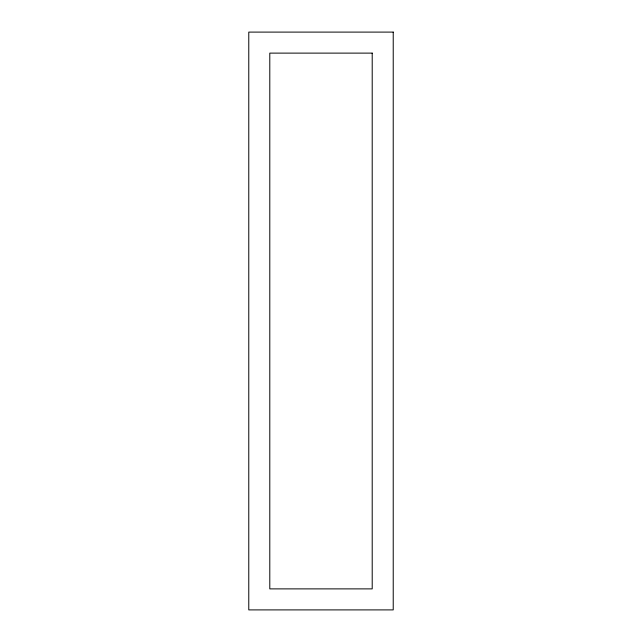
<?xml version="1.0" encoding="UTF-8"?>
<svg xmlns="http://www.w3.org/2000/svg" width="642" height="642" viewBox="0 0 642 642"><rect width="100%" height="100%" fill="white"/><g stroke="black" fill="none" stroke-linecap="round" stroke-linejoin="round"><path stroke-width="0.96" d="M393.225 32.1L248.775 32.1L248.775 609.9L393.225 609.9L393.225 32.1M372.208 53.117L269.792 53.117L269.792 588.883L372.208 588.883L372.208 53.117"/></g></svg>
